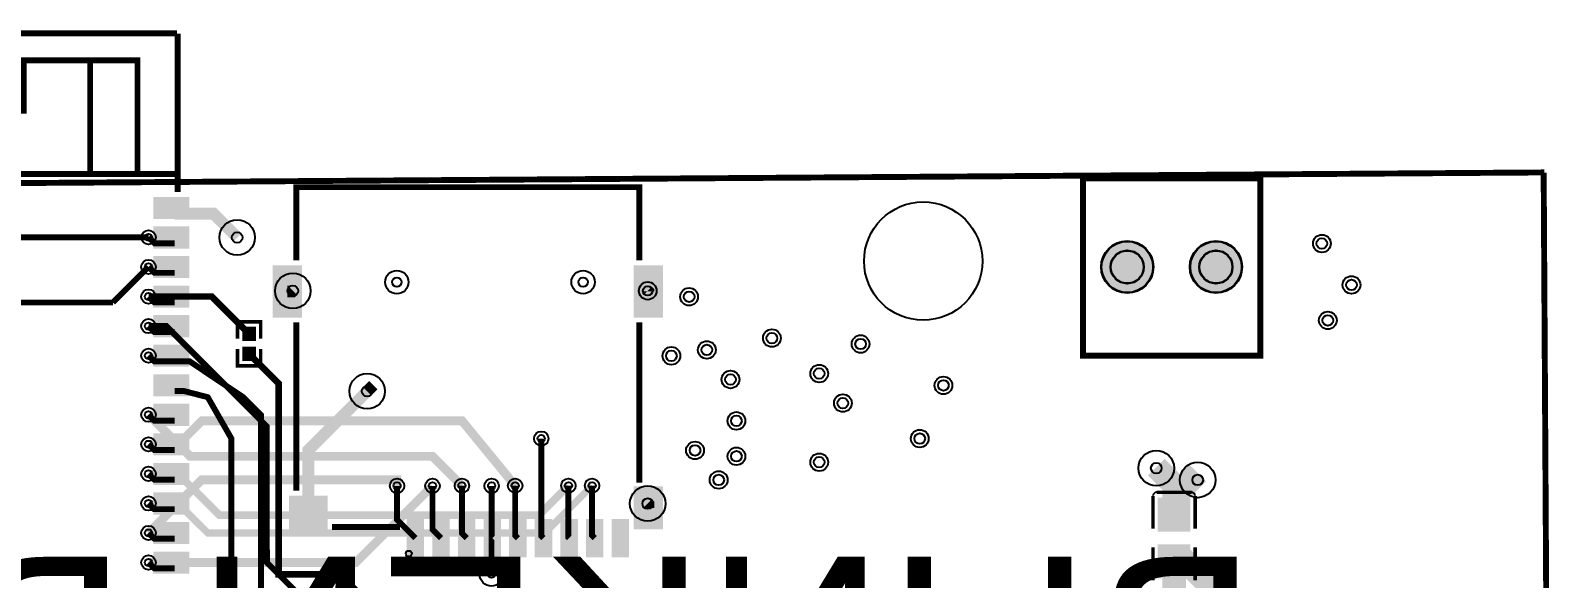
# Model space of a CAD drawing. Extents: x -4009 to 365, y -1285 to 1536.
# Drawn here: x -2264 to 315, y 553 to 1480 of the extents above; entities that cross this region are included whole.
import ezdxf

# ---------------------------------------------------------------- set-up
doc = ezdxf.new("R2010")
doc.units = 9
for name, color, linetype, true_color in [('BoardOutLine', 7, 'Continuous', 0xff00ff), ('BottomLayer', 7, 'Continuous', 0x0000ff), ('BottomSolderMaskLayer', 7, 'Continuous', 0xaa00ff), ('Document', 7, 'Continuous', 0xffffff), ('Hole', 7, 'Continuous', 0x222222), ('Inner3', 7, 'Continuous', 0x00ff00), ('Inner4', 7, 'Continuous', 0xbc8e00), ('Multi-Layer', 7, 'Continuous', 0xc0c0c0), ('TopLayer', 7, 'Continuous', 0xff0000), ('TopPasteMaskLayer', 7, 'Continuous', 0x808080), ('TopSilkLayer', 7, 'Continuous', 0xffcc00), ('TopSolderMaskLayer', 7, 'Continuous', 0x800080)]:
    doc.layers.add(name, color=color, linetype=linetype, true_color=true_color)
doc.styles.get("Standard").update_dxf_attribs({"font": 'arial.ttf'})

msp = doc.modelspace()

# ---------------------------------------------------------------- hatches: boundary and pattern name
at = {"layer": 'BottomSolderMaskLayer'}
for points in [[(-453.5, 1080.3, 1), (-364.8, 1080.3, 1)], [(-303.5, 1080.3, 1), (-214.8, 1080.3, 1)]]:
    msp.add_hatch(color=256, dxfattribs=at).paths.add_polyline_path(points)
at = {"layer": 'Document'}
msp.add_hatch(color=256, dxfattribs=at).paths.add_polyline_path([(-2655, 1435), (-2655.7, 1435), (-2656.3, 1434.8), (-2656.9, 1434.6), (-2657.5, 1434.3), (-2658, 1434), (-2658.5, 1433.5), (-2659, 1433), (-2659.3, 1432.5), (-2659.6, 1431.9), (-2659.8, 1431.3), (-2660, 1430.7), (-2660, 1430), (-2660, 1285), (-2660, 1284.3), (-2659.8, 1283.7), (-2659.6, 1283.1), (-2659.3, 1282.5), (-2659, 1282), (-2658.5, 1281.5), (-2658, 1281), (-2657.5, 1280.7), (-2656.9, 1280.4), (-2656.3, 1280.2), (-2655.7, 1280), (-2655, 1280), (-2654.3, 1280), (-2653.7, 1280.2), (-2653.1, 1280.4), (-2652.5, 1280.7), (-2652, 1281), (-2651.5, 1281.5), (-2651, 1282), (-2650.7, 1282.5), (-2650.4, 1283.1), (-2650.2, 1283.7), (-2650, 1284.3), (-2650, 1285), (-2650, 1425), (-2570, 1425), (-2570, 1345), (-2570, 1344.3), (-2569.8, 1343.7), (-2569.6, 1343.1), (-2569.3, 1342.5), (-2569, 1342), (-2568.5, 1341.5), (-2568, 1341), (-2567.5, 1340.7), (-2566.9, 1340.4), (-2566.3, 1340.2), (-2565.7, 1340), (-2565, 1340), (-2475, 1340), (-2474.3, 1340), (-2473.7, 1340.2), (-2473.1, 1340.4), (-2472.5, 1340.7), (-2472, 1341), (-2471.5, 1341.5), (-2471, 1342), (-2470.7, 1342.5), (-2470.4, 1343.1), (-2470.2, 1343.7), (-2470, 1344.3), (-2470, 1345), (-2470, 1425), (-2380, 1425), (-2380, 1345), (-2380, 1344.3), (-2379.8, 1343.7), (-2379.6, 1343.1), (-2379.3, 1342.5), (-2379, 1342), (-2378.5, 1341.5), (-2378, 1341), (-2377.5, 1340.7), (-2376.9, 1340.4), (-2376.3, 1340.2), (-2375.7, 1340), (-2375, 1340), (-2275, 1340), (-2274.3, 1340), (-2273.7, 1340.2), (-2273.1, 1340.4), (-2272.5, 1340.7), (-2272, 1341), (-2271.5, 1341.5), (-2271, 1342), (-2270.7, 1342.5), (-2270.4, 1343.1), (-2270.2, 1343.7), (-2270, 1344.3), (-2270, 1345), (-2270, 1425), (-2170.7, 1425), (-2167.7, 1425), (-2167.7, 1237.7), (-2167.7, 1237), (-2167.5, 1236.4), (-2167.3, 1235.8), (-2167, 1235.2), (-2166.7, 1234.6), (-2166.2, 1234.2), (-2165.8, 1233.7), (-2165.2, 1233.4), (-2164.6, 1233.1), (-2164, 1232.9), (-2163.4, 1232.7), (-2162.7, 1232.7), (-2162.1, 1232.7), (-2161.4, 1232.9), (-2160.8, 1233.1), (-2160.2, 1233.4), (-2159.7, 1233.7), (-2159.2, 1234.2), (-2158.7, 1234.6), (-2158.4, 1235.2), (-2158.1, 1235.8), (-2157.9, 1236.4), (-2157.8, 1237), (-2157.7, 1237.7), (-2157.7, 1425), (-2087.7, 1425), (-2087.7, 1237.7), (-2087.7, 1237), (-2087.5, 1236.4), (-2087.3, 1235.8), (-2087, 1235.2), (-2086.7, 1234.6), (-2086.2, 1234.2), (-2085.8, 1233.7), (-2085.2, 1233.4), (-2084.6, 1233.1), (-2084, 1232.9), (-2083.4, 1232.7), (-2082.7, 1232.7), (-2082.1, 1232.7), (-2081.4, 1232.9), (-2080.8, 1233.1), (-2080.2, 1233.4), (-2079.7, 1233.7), (-2079.2, 1234.2), (-2078.7, 1234.6), (-2078.4, 1235.2), (-2078.1, 1235.8), (-2077.9, 1236.4), (-2077.8, 1237), (-2077.7, 1237.7), (-2077.7, 1430), (-2077.8, 1430.7), (-2077.9, 1431.3), (-2078.1, 1431.9), (-2078.4, 1432.5), (-2078.7, 1433), (-2079.2, 1433.5), (-2079.7, 1434), (-2080.2, 1434.3), (-2080.8, 1434.6), (-2081.4, 1434.8), (-2082.1, 1435), (-2082.7, 1435), (-2162.7, 1435), (-2170.7, 1435), (-2275, 1435), (-2275.7, 1435), (-2276.3, 1434.8), (-2276.9, 1434.6), (-2277.5, 1434.3), (-2278, 1434), (-2278.5, 1433.5), (-2279, 1433), (-2279.3, 1432.5), (-2279.6, 1431.9), (-2279.8, 1431.3), (-2280, 1430.7), (-2280, 1430), (-2280, 1350), (-2370, 1350), (-2370, 1430), (-2370, 1430.7), (-2370.2, 1431.3), (-2370.4, 1431.9), (-2370.7, 1432.5), (-2371, 1433), (-2371.5, 1433.5), (-2372, 1434), (-2372.5, 1434.3), (-2373.1, 1434.6), (-2373.7, 1434.8), (-2374.3, 1435), (-2375, 1435), (-2475, 1435), (-2475.7, 1435), (-2476.3, 1434.8), (-2476.9, 1434.6), (-2477.5, 1434.3), (-2478, 1434), (-2478.5, 1433.5), (-2479, 1433), (-2479.3, 1432.5), (-2479.6, 1431.9), (-2479.8, 1431.3), (-2480, 1430.7), (-2480, 1430), (-2480, 1350), (-2560, 1350), (-2560, 1430), (-2560, 1430.7), (-2560.2, 1431.3), (-2560.4, 1431.9), (-2560.7, 1432.5), (-2561, 1433), (-2561.5, 1433.5), (-2562, 1434), (-2562.5, 1434.3), (-2563.1, 1434.6), (-2563.7, 1434.8), (-2564.3, 1435), (-2565, 1435)])
at = {"layer": 'Multi-Layer'}
for points in [[(-452.5, 1080.3, 1), (-365.8, 1080.3, 1)], [(-302.5, 1080.3, 1), (-215.8, 1080.3, 1)]]:
    msp.add_hatch(color=256, dxfattribs=at).paths.add_polyline_path(points)
at = {"layer": 'TopLayer'}
for points in [[(-1996, 1162.5), (-2055, 1162.5), (-2055, 1197.9), (-1996, 1197.9)], [(-1996, 1112.5), (-2055, 1112.5), (-2055, 1147.9), (-1996, 1147.9)], [(-1996, 1062.5), (-2055, 1062.5), (-2055, 1097.9), (-1996, 1097.9)], [(-1805.6, 995.6), (-1852.9, 995.6), (-1852.9, 1082.2), (-1805.6, 1082.2)], [(-1195.4, 995.6), (-1242.6, 995.6), (-1242.6, 1082.2), (-1195.4, 1082.2)], [(-1996, 1012.5), (-2055, 1012.5), (-2055, 1047.9), (-1996, 1047.9)], [(-1996, 962.5), (-2055, 962.5), (-2055, 997.9), (-1996, 997.9)], [(-1904.8, 956.2), (-1883.5, 956.2), (-1883.5, 978.4), (-1904.8, 978.4)], [(-1996, 912.5), (-2055, 912.5), (-2055, 947.9), (-1996, 947.9)], [(-1904.8, 944.4), (-1883.5, 944.4), (-1883.5, 922.1), (-1904.8, 922.1)], [(-1996, 862.5), (-2055, 862.5), (-2055, 897.9), (-1996, 897.9)], [(-1996, 812.5), (-2055, 812.5), (-2055, 847.9), (-1996, 847.9)], [(-1996, 762.5), (-2055, 762.5), (-2055, 797.9), (-1996, 797.9)], [(-1996, 712.5), (-2055, 712.5), (-2055, 747.9), (-1996, 747.9)], [(-1996, 662.5), (-2055, 662.5), (-2055, 697.9), (-1996, 697.9)], [(-1195.4, 637.3), (-1242.6, 637.3), (-1242.6, 708.2), (-1195.4, 708.2)], [(-1762.3, 633.4), (-1825.3, 633.4), (-1825.3, 692.5), (-1762.3, 692.5)], [(-303.4, 633.4), (-356.6, 633.4), (-356.6, 688.9), (-303.4, 688.9)], [(-1996, 612.5), (-2055, 612.5), (-2055, 647.9), (-1996, 647.9)], [(-1598.9, 590.1), (-1626.5, 590.1), (-1626.5, 653.1), (-1598.9, 653.1)], [(-1555.6, 590.1), (-1583.2, 590.1), (-1583.2, 653.1), (-1555.6, 653.1)], [(-1512.3, 590.1), (-1539.9, 590.1), (-1539.9, 653.1), (-1512.3, 653.1)], [(-1469, 590.1), (-1496.6, 590.1), (-1496.6, 653.1), (-1469, 653.1)], [(-1425.7, 590.1), (-1453.3, 590.1), (-1453.3, 653.1), (-1425.7, 653.1)], [(-1382.4, 590.1), (-1410, 590.1), (-1410, 653.1), (-1382.4, 653.1)], [(-1339.1, 590.1), (-1366.7, 590.1), (-1366.7, 653.1), (-1339.1, 653.1)], [(-1295.8, 590.1), (-1323.4, 590.1), (-1323.4, 653.1), (-1295.8, 653.1)], [(-1252.5, 590.1), (-1280, 590.1), (-1280, 653.1), (-1252.5, 653.1)], [(-1996, 562.5), (-2055, 562.5), (-2055, 597.9), (-1996, 597.9)], [(-303.4, 610.1), (-356.6, 610.1), (-356.6, 554.6), (-303.4, 554.6)]]:
    msp.add_hatch(color=256, dxfattribs=at).paths.add_polyline_path(points)
at = {"layer": 'TopPasteMaskLayer'}
for points in [[(-1996, 1162.5), (-2055, 1162.5), (-2055, 1197.9), (-1996, 1197.9)], [(-1996, 1112.5), (-2055, 1112.5), (-2055, 1147.9), (-1996, 1147.9)], [(-1996, 1062.5), (-2055, 1062.5), (-2055, 1097.9), (-1996, 1097.9)], [(-1805.6, 995.6), (-1852.9, 995.6), (-1852.9, 1082.2), (-1805.6, 1082.2)], [(-1195.4, 995.6), (-1242.6, 995.6), (-1242.6, 1082.2), (-1195.4, 1082.2)], [(-1996, 1012.5), (-2055, 1012.5), (-2055, 1047.9), (-1996, 1047.9)], [(-1996, 962.5), (-2055, 962.5), (-2055, 997.9), (-1996, 997.9)], [(-1903.2, 955.6), (-1885.1, 955.6), (-1883.5, 957.1), (-1883.5, 976.9), (-1885.1, 978.4), (-1903.2, 978.4), (-1904.8, 976.9), (-1904.8, 957.1)], [(-1996, 912.5), (-2055, 912.5), (-2055, 947.9), (-1996, 947.9)], [(-1903.2, 944.9), (-1885.1, 944.9), (-1883.5, 943.4), (-1883.5, 923.7), (-1885.1, 922.1), (-1903.2, 922.1), (-1904.8, 923.7), (-1904.8, 943.4)], [(-1996, 862.5), (-2055, 862.5), (-2055, 897.9), (-1996, 897.9)], [(-1996, 812.5), (-2055, 812.5), (-2055, 847.9), (-1996, 847.9)], [(-1996, 762.5), (-2055, 762.5), (-2055, 797.9), (-1996, 797.9)], [(-1996, 712.5), (-2055, 712.5), (-2055, 747.9), (-1996, 747.9)], [(-1996, 662.5), (-2055, 662.5), (-2055, 697.9), (-1996, 697.9)], [(-1195.4, 637.3), (-1242.6, 637.3), (-1242.6, 708.2), (-1195.4, 708.2)], [(-1762.3, 633.4), (-1825.3, 633.4), (-1825.3, 692.5), (-1762.3, 692.5)], [(-355.2, 688.9), (-304.8, 688.9), (-302.8, 686.9), (-302.8, 641.6), (-304.8, 639.7), (-320.9, 639.5), (-320.9, 657.2), (-338.7, 657.2), (-338.7, 639.9), (-355.2, 639.7), (-357.2, 641.6), (-357.2, 686.9)], [(-1996, 612.5), (-2055, 612.5), (-2055, 647.9), (-1996, 647.9)], [(-1598.9, 590.1), (-1626.5, 590.1), (-1626.5, 653.1), (-1598.9, 653.1)], [(-1555.6, 590.1), (-1583.2, 590.1), (-1583.2, 653.1), (-1555.6, 653.1)], [(-1512.3, 590.1), (-1539.9, 590.1), (-1539.9, 653.1), (-1512.3, 653.1)], [(-1469, 590.1), (-1496.6, 590.1), (-1496.6, 653.1), (-1469, 653.1)], [(-1425.7, 590.1), (-1453.3, 590.1), (-1453.3, 653.1), (-1425.7, 653.1)], [(-1382.4, 590.1), (-1410, 590.1), (-1410, 653.1), (-1382.4, 653.1)], [(-1339.1, 590.1), (-1366.7, 590.1), (-1366.7, 653.1), (-1339.1, 653.1)], [(-1295.8, 590.1), (-1323.4, 590.1), (-1323.4, 653.1), (-1295.8, 653.1)], [(-1252.5, 590.1), (-1280, 590.1), (-1280, 653.1), (-1252.5, 653.1)], [(-1996, 562.5), (-2055, 562.5), (-2055, 597.9), (-1996, 597.9)], [(-304.8, 554.6), (-355.2, 554.6), (-357.2, 556.6), (-357.2, 601.9), (-355.2, 603.8), (-339.1, 604), (-339.1, 586.3), (-321.3, 586.3), (-321.3, 603.6), (-304.8, 603.8), (-302.8, 601.9), (-302.8, 556.6)]]:
    msp.add_hatch(color=256, dxfattribs=at).paths.add_polyline_path(points)
at = {"layer": 'TopSolderMaskLayer'}
for points in [[(-1995, 1161.5), (-2056, 1161.5), (-2056, 1198.9), (-1995, 1198.9)], [(-1995, 1111.5), (-2056, 1111.5), (-2056, 1148.9), (-1995, 1148.9)], [(-453.5, 1080.3, 1), (-364.8, 1080.3, 1)], [(-303.5, 1080.3, 1), (-214.8, 1080.3, 1)], [(-1995, 1061.5), (-2056, 1061.5), (-2056, 1098.9), (-1995, 1098.9)], [(-1804.7, 994.6), (-1853.9, 994.6), (-1853.9, 1083.2), (-1804.7, 1083.2)], [(-1194.4, 994.6), (-1243.6, 994.6), (-1243.6, 1083.2), (-1194.4, 1083.2)], [(-1995, 1011.5), (-2056, 1011.5), (-2056, 1048.9), (-1995, 1048.9)], [(-1995, 961.5), (-2056, 961.5), (-2056, 998.9), (-1995, 998.9)], [(-1905.7, 955.1), (-1882.6, 955.1), (-1882.6, 979.5), (-1905.7, 979.5)], [(-1995, 911.5), (-2056, 911.5), (-2056, 948.9), (-1995, 948.9)], [(-1905.7, 945.4), (-1882.6, 945.4), (-1882.6, 921), (-1905.7, 921)], [(-1995, 861.5), (-2056, 861.5), (-2056, 898.9), (-1995, 898.9)], [(-1995, 811.5), (-2056, 811.5), (-2056, 848.9), (-1995, 848.9)], [(-1995, 761.5), (-2056, 761.5), (-2056, 798.9), (-1995, 798.9)], [(-1995, 711.5), (-2056, 711.5), (-2056, 748.9), (-1995, 748.9)], [(-1995, 661.5), (-2056, 661.5), (-2056, 698.9), (-1995, 698.9)], [(-1194.4, 636.4), (-1243.6, 636.4), (-1243.6, 709.2), (-1194.4, 709.2)], [(-1761.3, 632.4), (-1826.3, 632.4), (-1826.3, 693.5), (-1761.3, 693.5)], [(-302.5, 632.3), (-357.5, 632.3), (-357.5, 689.9), (-302.5, 689.9)], [(-1995, 611.5), (-2056, 611.5), (-2056, 648.9), (-1995, 648.9)], [(-1598, 589.1), (-1627.5, 589.1), (-1627.5, 654.1), (-1598, 654.1)], [(-1554.7, 589.1), (-1584.2, 589.1), (-1584.2, 654.1), (-1554.7, 654.1)], [(-1511.3, 589.1), (-1540.9, 589.1), (-1540.9, 654.1), (-1511.3, 654.1)], [(-1468, 589.1), (-1497.6, 589.1), (-1497.6, 654.1), (-1468, 654.1)], [(-1424.7, 589.1), (-1454.3, 589.1), (-1454.3, 654.1), (-1424.7, 654.1)], [(-1381.4, 589.1), (-1411, 589.1), (-1411, 654.1), (-1381.4, 654.1)], [(-1338.1, 589.1), (-1367.6, 589.1), (-1367.6, 654.1), (-1338.1, 654.1)], [(-1294.8, 589.1), (-1324.3, 589.1), (-1324.3, 654.1), (-1294.8, 654.1)], [(-1251.5, 589.1), (-1281, 589.1), (-1281, 654.1), (-1251.5, 654.1)], [(-1995, 561.5), (-2056, 561.5), (-2056, 598.9), (-1995, 598.9)], [(-302.5, 611.2), (-357.5, 611.2), (-357.5, 553.6), (-302.5, 553.6)]]:
    msp.add_hatch(color=256, dxfattribs=at).paths.add_polyline_path(points)

# ---------------------------------------------------------------- linework, layer by layer
at = {"layer": 'BoardOutLine', "const_width": 10}
for points in [[(-4004.1, 1210.3), (295.9, 1240.3)], [(295, 1240), (310, -1260)]]:
    msp.add_lwpolyline(points, dxfattribs=at)
at = {"layer": 'BottomLayer'}
for points, const_width in [([(-2124.3, 1020.3), (-2064.1, 1080.5)], 10), ([(-2943.9, 1020), (-2124.3, 1020.3)], 10), ([(-2064.1, 830.3), (-1993.8, 760), (-1583.8, 760), (-1534.1, 710.3)], 15), ([(-2064.1, 630.3), (-1974.1, 720.3), (-1643.9, 720.3), (-1643.9, 710)], 15), ([(-2064.1, 580.3), (-1713.6, 580.3), (-1583.9, 710)], 15)]:
    msp.add_lwpolyline(points, dxfattribs=dict(at, const_width=const_width))
at = {"layer": 'BottomSolderMaskLayer'}
for centre, radius in [((-409.1, 1080.3), 44.3), ((-259.1, 1080.3), 44.3), ((-409.1, 1080.3), 28.2), ((-259.1, 1080.3), 28.2)]:
    msp.add_circle(centre, radius, dxfattribs=at)
at = {"layer": 'Document'}
for centre, radius in [((-1644.2, 1054.7), 7.87), ((-1329.3, 1054.7), 7.87), ((-1624.1, 595.3), 5)]:
    msp.add_circle(centre, radius, dxfattribs=at)
at = {"layer": 'Hole'}
for centre, radius in [((-2064.1, 1130.5), 6.1), ((-1914.1, 1130.3), 9), ((-80, 1120), 9), ((-2064.1, 1080.5), 6.1), ((-30, 1050), 9), ((-2064.1, 1030.3), 6.1), ((-1820, 1040), 9), ((-1220, 1040), 8), ((-1150, 1030), 9), ((-2064.1, 980.3), 6.1), ((-70, 990), 9), ((-1010, 960), 9), ((-860, 950), 9), ((-2064.1, 930.3), 6.1), ((-1180, 930), 9), ((-1120, 940), 9), ((-930, 900), 9), ((-1694.3, 870.1), 9), ((-1080, 890), 9), ((-720, 880), 9), ((-890, 850), 9), ((-2064.1, 830.3), 6.1), ((-1070, 820), 9), ((-2064.1, 780.3), 6.1), ((-1400, 790), 6.1), ((-1140, 770), 9), ((-760, 790), 9), ((-1070, 760), 9), ((-930, 750), 9), ((-360, 740), 9), ((-2064.1, 730.3), 6.1), ((-1100, 720), 9), ((-290, 720), 9), ((-1643.9, 710), 6.1), ((-1583.9, 710), 6.1), ((-1534.1, 710.3), 6.1), ((-1483.9, 710), 6.1), ((-1444.1, 710.3), 6.1), ((-1354.1, 710.3), 6.1), ((-1314.1, 710.3), 6.1), ((-2064.1, 680.3), 6.1), ((-1220, 680), 9), ((-2064.1, 630.3), 6.1), ((-2064.1, 580.3), 6.1), ((-1484.1, 560.3), 6.1)]:
    msp.add_circle(centre, radius, dxfattribs=at)
at = {"layer": 'Inner3'}
for points, const_width in [([(-3134.1, 840.3), (-2924.1, 840.3), (-2874.1, 890.3), (-2684.1, 890.3), (-2444.1, 1130.3), (-2064.1, 1130.5)], 10), ([(-1443.9, 710), (-1533.9, 820), (-1973.9, 820), (-2013.9, 780), (-2063.9, 780)], 15), ([(-1354.1, 710.3), (-1404.1, 660.3), (-1944.1, 660.3), (-2014.1, 730.3), (-2064.1, 730.3)], 13), ([(-1314.1, 710.3), (-1394.1, 630.3), (-1964.1, 630.3), (-2014.1, 680.3), (-2064.1, 680.3)], 12)]:
    msp.add_lwpolyline(points, dxfattribs=dict(at, const_width=const_width))
at = {"layer": 'Inner4', "const_width": 10}
msp.add_lwpolyline([(-2064.1, 980.3), (-2034.1, 980.3), (-1864.1, 810.3), (-1864.1, 650.3), (-1863.9, 580), (-1814.1, 530.3), (-1814.1, 500.3)], dxfattribs=at)
at = {"layer": 'Multi-Layer'}
for centre, radius in [((-754.1, 1090.3), 100), ((-2064.1, 1130.5), 12.2), ((-1914.1, 1130.3), 30), ((-80, 1120), 15), ((-409.1, 1080.3), 43.3), ((-259.1, 1080.3), 43.3), ((-2064.1, 1080.5), 12.2), ((-409.1, 1080.3), 27.6), ((-259.1, 1080.3), 27.6), ((-1820, 1040), 30), ((-1644.2, 1054.7), 19.7), ((-1329.3, 1054.7), 19.7), ((-30, 1050), 15), ((-2064.1, 1030.3), 12.2), ((-1220, 1040), 15), ((-1150, 1030), 15), ((-2064.1, 980.3), 12.2), ((-70, 990), 15), ((-1120, 940), 15), ((-1010, 960), 15), ((-860, 950), 15), ((-2064.1, 930.3), 12.2), ((-1180, 930), 15), ((-1080, 890), 15), ((-930, 900), 15), ((-1694.3, 870.1), 30), ((-720, 880), 15), ((-890, 850), 15), ((-2064.1, 830.3), 12.2), ((-1070, 820), 15), ((-1400, 790), 12.2), ((-760, 790), 15), ((-2064.1, 780.3), 12.2), ((-1140, 770), 15), ((-1070, 760), 15), ((-930, 750), 15), ((-360, 740), 30), ((-290, 720), 30), ((-2064.1, 730.3), 12.2), ((-1643.9, 710), 12.2), ((-1583.9, 710), 12.2), ((-1534.1, 710.3), 12.2), ((-1483.9, 710), 12.2), ((-1444.1, 710.3), 12.2), ((-1354.1, 710.3), 12.2), ((-1314.1, 710.3), 12.2), ((-1100, 720), 15), ((-1220, 680), 30), ((-2064.1, 680.3), 12.2), ((-2064.1, 630.3), 12.2), ((-2064.1, 580.3), 12.2), ((-1484.1, 560.3), 20)]:
    msp.add_circle(centre, radius, dxfattribs=at)
at = {"layer": 'TopLayer'}
for points, const_width in [([(-2019.7, 1170.5), (-1954.3, 1170.5), (-1914.1, 1130.3)], 20), ([(-2019.7, 1120.5), (-2054.1, 1120.5), (-2064.1, 1130.5)], 10), ([(-2019.7, 1070.5), (-2054.1, 1070.5), (-2064.1, 1080.5)], 10), ([(-2064.1, 1030.3), (-1957.1, 1030.3), (-1894.1, 967.3)], 11), ([(-2019.7, 1020.5), (-2054.3, 1020.5), (-2064.1, 1030.3)], 10), ([(-1829.3, 1038.9), (-1821.1, 1038.9), (-1820, 1040)], 20), ([(-1219, 1038.9), (-1219, 1039), (-1220, 1040)], 20), ([(-2019.7, 970.5), (-2054.3, 970.5), (-2064.1, 980.3)], 10), ([(-2019.7, 920.5), (-2054.3, 920.5), (-2064.1, 930.3)], 10), ([(-1894.1, 933.3), (-1844.1, 883.3), (-1844.1, 560.3), (-1740.3, 560.3), (-1680, 500)], 11), ([(-2019.6, 920.5), (-1994.3, 920.5), (-1903.9, 860), (-1873.9, 830), (-1873.9, 530)], 10), ([(-1793.8, 662.9), (-1793.8, 770.6), (-1694.3, 870.1)], 20), ([(-1694.3, 870.1), (-1684.1, 880.3)], 20), ([(-2019.6, 870.5), (-2004.3, 870.5), (-1963.9, 860), (-1924.1, 790.3), (-1924.1, 540.3)], 10), ([(-2019.7, 820.5), (-2054.3, 820.5), (-2064.1, 830.3)], 10), ([(-2019.7, 770.5), (-2054.3, 770.5), (-2064.1, 780.3)], 10), ([(-1396.2, 621.6), (-1400, 625.4), (-1400, 790)], 10), ([(-330, 661.1), (-330, 711.7), (-360, 741.7)], 40), ([(-330, 661.1), (-330, 691.7), (-290, 731.7)], 40), ([(-2019.7, 720.5), (-2054.3, 720.5), (-2064.1, 730.3)], 10), ([(-1612.7, 621.6), (-1643.9, 652.8), (-1643.9, 710)], 10), ([(-1569.4, 621.6), (-1583.9, 636.1), (-1583.9, 710)], 10), ([(-1526.1, 621.6), (-1534.1, 629.6), (-1534.1, 710.3)], 10), ([(-1482.8, 621.6), (-1483.9, 622.7), (-1483.9, 710)], 10), ([(-1439.5, 621.6), (-1444.1, 626.2), (-1444.1, 710.3)], 10), ([(-1352.9, 621.6), (-1354.1, 622.8), (-1354.1, 710.3)], 10), ([(-1309.6, 621.6), (-1314.1, 626.2), (-1314.1, 710.3)], 10), ([(-2019.7, 670.5), (-2054.3, 670.5), (-2064.1, 680.3)], 10), ([(-1219, 672.8), (-1219, 679), (-1220, 680)], 20), ([(-2019.7, 620.5), (-2054.3, 620.5), (-2064.1, 630.3)], 10), ([(-1482.8, 621.6), (-1484.1, 620.3), (-1484.1, 560.3)], 10), ([(-330, 582.4), (-330, 491.7)], 40), ([(-330, 582.4), (-310.6, 582.4), (-240, 511.7)], 40), ([(-2019.7, 570.5), (-2054.3, 570.5), (-2064.1, 580.3)], 10)]:
    msp.add_lwpolyline(points, dxfattribs=dict(at, const_width=const_width))
at = {"layer": 'TopSilkLayer'}
for points, const_width in [([(-2015.7, 1475.5), (-2724.3, 1475.5)], 10), ([(-2015, 1207), (-2015, 1475)], 10), ([(-2162.7, 1237.7), (-2162.7, 1430), (-2275, 1430), (-2275, 1345), (-2375, 1345), (-2375, 1430), (-2475, 1430), (-2475, 1345), (-2565, 1345), (-2565, 1430), (-2655, 1430), (-2655, 1285)], 10), ([(-2082.7, 1237.7), (-2082.7, 1430), (-2170.7, 1430)], 10), ([(-2724.3, 1237.7), (-2015, 1237.7)], 10), ([(-1669.1, 1215.3), (-1814.1, 1215.3), (-1814.1, 1091.3)], 10), ([(-1669.1, 1215.3), (-1234.1, 1215.3), (-1234.1, 1091.3)], 10), ([(-1913.8, 959.2), (-1913.8, 987.4), (-1874.5, 987.4), (-1874.5, 959.2)], 6), ([(-1814.1, 986.5), (-1814.1, 701.6)], 10), ([(-1234.1, 715.3), (-1234.1, 986.5)], 10), ([(-1913.8, 941.4), (-1913.8, 913.1), (-1874.5, 913.1), (-1874.5, 941.4)], 6), ([(-300.4, 699.1), (-359.6, 699.1)], 6), ([(-365.6, 693.1), (-365.6, 637.5)], 6), ([(-294.4, 637.5), (-294.4, 693.1)], 6), ([(-1639.1, 640.3), (-1754.1, 640.3)], 10), ([(-365.6, 550.4), (-365.6, 606)], 6), ([(-294.4, 606), (-294.4, 550.4)], 6)]:
    msp.add_lwpolyline(points, dxfattribs=dict(at, const_width=const_width))
at = {"layer": 'TopSilkLayer', "const_width": 10}
msp.add_lwpolyline([(-484.1, 1230.3), (-484.1, 930.3), (-184.1, 930.3), (-184.1, 1230.3), (-484.1, 1230.3)], close=True, dxfattribs=at)
at = {"layer": 'TopSilkLayer'}
for centre, start, end in [((-359.6, 693.1), 90, 180), ((-300.4, 693.1), 0, 90)]:
    msp.add_arc(centre, 6, start, end, dxfattribs=at)
at = {"layer": 'TopSolderMaskLayer'}
for centre, radius in [((-409.1, 1080.3), 44.3), ((-259.1, 1080.3), 44.3), ((-409.1, 1080.3), 28.2), ((-259.1, 1080.3), 28.2)]:
    msp.add_circle(centre, radius, dxfattribs=at)

# ---------------------------------------------------------------- texts
at = {"layer": 'BottomSilkLayer', "text_generation_flag": 2}
msp.add_text('BLINKEN BYTES', height=300, dxfattribs=at).set_placement((-190, 290))

doc.saveas('drawing.dxf')
